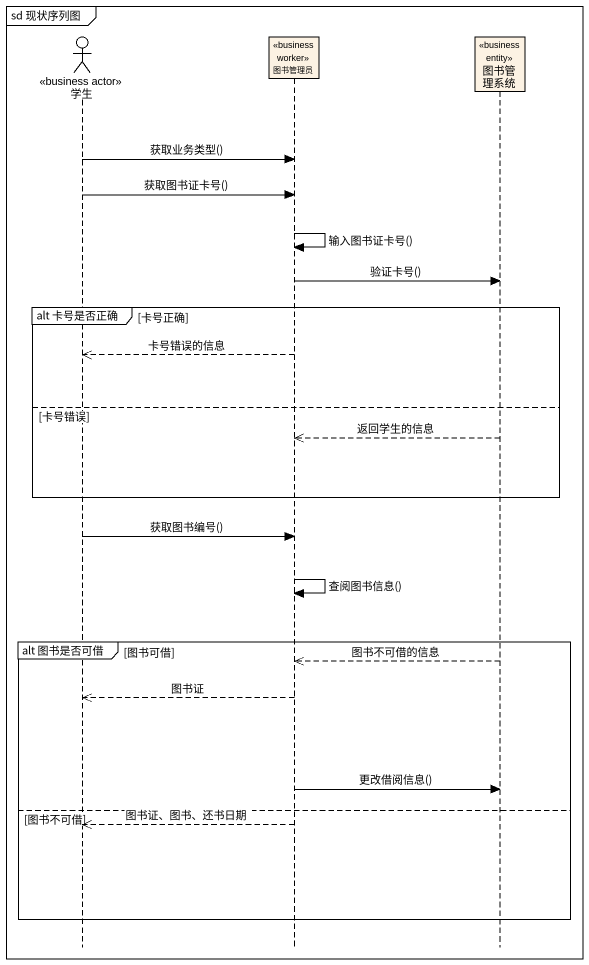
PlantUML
@startuml
mainframe sd 现状序列图
hide footbox
actor 学生 <<business actor>>
participant 图书管理员 <<business worker>>
participant 图书管理系统 <<business entity>>

学生 -> 图书管理员 : 获取业务类型()
学生 -> 图书管理员 : 获取图书证卡号()
图书管理员 -> 图书管理员 : 输入图书证卡号()
图书管理员 -> 图书管理系统 : 验证卡号()
group alt 卡号是否正确 [卡号正确]
  图书管理员 -->> 学生 : 卡号错误的信息
else 卡号错误
  图书管理系统 -->> 图书管理员 : 返回学生的信息
end
学生 -> 图书管理员 : 获取图书编号()
图书管理员 -> 图书管理员 : 查阅图书信息()
group alt 图书是否可借 [图书可借]
  图书管理系统 -->> 图书管理员 : 图书不可借的信息
  图书管理员 -->> 学生 : 图书证
  图书管理员 -> 图书管理系统 : 更改借阅信息()
else 图书不可借
  图书管理员 -->> 学生 : 图书证、图书、还书日期
end
@enduml
